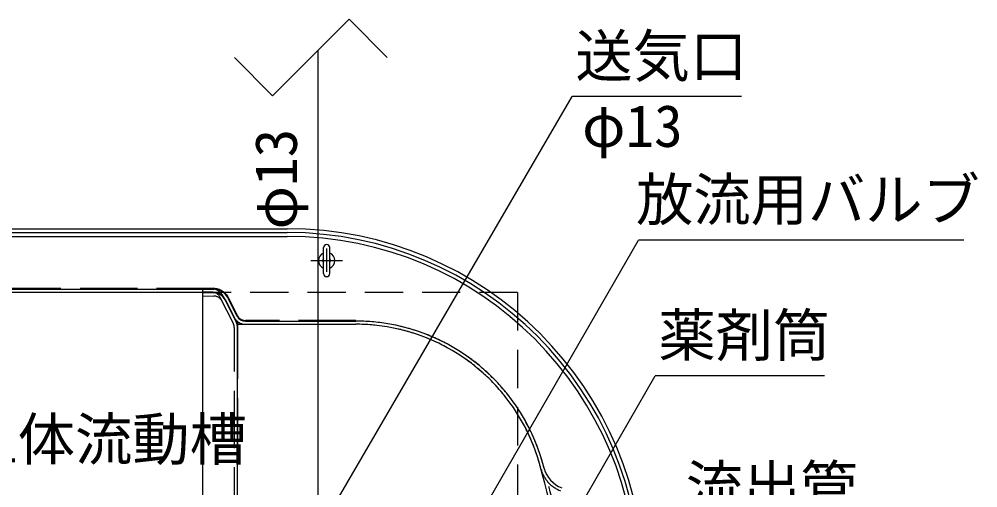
# Model space of a CAD drawing. Units: millimetres, scale not verified. Extents: x -8910 to 8910, y -6308 to 6308.
# Drawn here: x -4246 to -2740, y 1855 to 2591 of the extents above; entities that cross this region are included whole.
import ezdxf
from ezdxf.enums import TextEntityAlignment as Align

# ---------------------------------------------------------------- set-up
doc = ezdxf.new("R2010")
doc.units = ezdxf.units.MM
doc.header["$LTSCALE"] = 30
for name, pattern in [('CHAIN1', [8, 5, -1, 1, -1]), ('DASHED2', [3, 2, -1]), ('DASHED3', [4, 3, -1]), ('DOUBLE_CHAIN2', [12.8, 9, -1, 0.6, -0.6, 0.6, -1])]:
    doc.linetypes.add(name, pattern=pattern)
for name, color, linetype, lineweight in [('0-1_機器', 2, 'Continuous', 25), ('0-2_文字', 7, 'Continuous', 25), ('0-3_空気管', 3, 'Continuous', 25), ('0-C_07', 3, 'Continuous', 25)]:
    doc.layers.add(name, color=color, linetype=linetype, lineweight=lineweight)
doc.styles.add('ＭＳ ゴシック', font='')
doc.styles.get('ＭＳ ゴシック').set_extended_font_data('MS Gothic')

msp = doc.modelspace()

# ---------------------------------------------------------------- linework, layer by layer
at = {"layer": '0-1_機器', "linetype": 'DASHED2'}
msp.add_line((-3462.99, 2161.86), (-3462.99, 661.86), dxfattribs=at)
msp.add_lwpolyline([(-3462.99, 2161.86), (-5862.99, 2161.86), (-5862.99, 661.86)], dxfattribs=at)
at = {"layer": '0-2_文字', "color": 3}
for p, q in [((-3776.34, 1784.86), (-3377.24, 2469.17)), ((-3111.24, 2469.17), (-3377.24, 2469.17)), ((-3650.05, 1590.5), (-3272.84, 2243.84)), ((-2761.85, 2243.84), (-3272.84, 2243.84)), ((-3605.68, 1409.19), (-3246.74, 2030.89)), ((-2980.74, 2030.89), (-3246.74, 2030.89))]:
    msp.add_line(p, q, dxfattribs=at)
at = {"layer": '0-3_空気管'}
for p, q in [((-5593.9, 2261.86), (-3825, 2261.86)), ((-5593.9, 2255.86), (-3825, 2255.86)), ((-5593.9, 2249.86), (-3825, 2249.86)), ((-3768, 2191.61), (-3768, 2232.11)), ((-3757.99, 2191.61), (-3757.99, 2232.11)), ((-4315.63, 2166.86), (-3940.35, 2166.86)), ((-3940.35, 2161.86), (-4315.63, 2161.86)), ((-3957.99, 2167.66), (-3957.99, 656.06)), ((-3957.99, 2167.66), (-3943.04, 2167.27)), ((-3957.99, 2161.65), (-3939.99, 2161.17)), ((-3925.68, 2156.22), (-3905.1, 2115.08)), ((-3922.47, 2150.8), (-3908.52, 2122.92)), ((-3918, 2153.04), (-3904.05, 2125.15)), ((-3903, 711.86), (-3903, 2111.86)), ((-3890.63, 2116.86), (-3717.31, 2116.86)), ((-3890.63, 2111.86), (-3717.31, 2111.86))]:
    msp.add_line(p, q, dxfattribs=at)
at = {"layer": '0-3_空気管', "linetype": 'CHAIN1'}
for p, q in [((-3762.99, 2231.01), (-3762.99, 2194.02)), ((-3787.99, 2211.86), (-3738, 2211.86))]:
    msp.add_line(p, q, dxfattribs=at)
at = {"layer": '0-3_空気管', "linetype": 'DASHED3'}
for p, q in [((-3940.35, 2167.86), (-4315.63, 2167.86)), ((-3940.35, 2161.86), (-4315.63, 2161.86)), ((-3943.17, 2162.28), (-3957.99, 2162.66)), ((-3957.99, 2156.64), (-3940.12, 2156.18)), ((-3909.58, 2112.84), (-3930.15, 2153.99)), ((-3922.47, 2150.8), (-3908.52, 2122.92)), ((-3903.15, 2125.6), (-3917.1, 2153.49)), ((-3903, 2116.14), (-3903, 1917.28)), ((-3717.31, 2117.86), (-3890.63, 2117.86)), ((-3890.63, 2111.86), (-3717.31, 2111.86)), ((-3907.99, 717.58), (-3907.99, 2106.14))]:
    msp.add_line(p, q, dxfattribs=at)
at = {"layer": '0-3_空気管', "linetype": 'DOUBLE_CHAIN2'}
for p in [(-3905.1, 2115.08), (-3903, 2106.14)]:
    msp.add_line(p, (-3903, 2110.86), dxfattribs=at)
msp.add_lwpolyline([(-3908.52, 2122.92), (-3903, 2111.86), (-3890.63, 2111.86)], dxfattribs=at)
at = {"layer": '0-3_空気管'}
for centre, radius, start, end in [((-3825, 1699.86), 562, 0, 90), ((-3825, 1699.86), 556, 0, 90), ((-3825, 1699.86), 550, 0, 90), ((-3762.99, 2232.11), 5, 0, 180), ((-3762.99, 2211.86), 12.75, 113.089, 246.911), ((-3762.99, 2211.86), 6, 146.443, 213.557), ((-3762.99, 2211.86), 12.75, 293.089, 66.911), ((-3762.99, 2211.86), 6, 326.443, 33.557), ((-3762.99, 2191.61), 5, 180, 0), ((-3943.56, 2147.28), 20, 26.564, 88.5), ((-3940.35, 2141.86), 25, 26.565, 90), ((-3940.35, 2141.86), 20, 26.565, 90), ((-3940.52, 2141.18), 20, 26.564, 88.5), ((-3890.63, 2131.86), 15, 206.565, 270), ((-3890.63, 2131.86), 20, 206.565, 270), ((-3922.99, 2106.14), 20, 0, 26.564), ((-3717.31, 1811.86), 305, 15.466, 90), ((-3717.31, 1811.86), 300, 15.466, 90), ((-5163, 1411.86), 1800, 0, 15.466), ((-5163, 1411.86), 1805, 15.216, 15.466), ((-3377.85, 1897.41), 45, 195.216, 249.424)]:
    msp.add_arc(centre, radius, start, end, dxfattribs=at)
at = {"layer": '0-3_空気管', "linetype": 'DASHED3'}
for centre, radius, start, end in [((-3943.56, 2147.28), 15, 26.564, 88.5), ((-3940.35, 2141.86), 26, 26.565, 90), ((-3940.35, 2141.86), 20, 26.565, 90), ((-3940.52, 2141.18), 15, 26.564, 88.5), ((-3890.63, 2131.86), 14, 206.565, 270), ((-3922.99, 2106.14), 15, 0, 26.564), ((-3890.63, 2131.86), 20, 206.565, 270), ((-3717.31, 1811.86), 305, 15.466, 90), ((-3717.31, 1811.86), 300, 15.466, 90), ((-5163, 1411.86), 1800, 15.216, 15.466), ((-3377.85, 1897.41), 50, 195.216, 249.424), ((-5163, 1411.86), 1805, 0, 15.466)]:
    msp.add_arc(centre, radius, start, end, dxfattribs=at)
at = {"layer": '0-C_07', "color": 7}
for p, q in [((-3727.83, 2590.57), (-3847.83, 2470.57)), ((-3667.83, 2530.57), (-3727.83, 2590.57)), ((-3847.83, 2470.57), (-3907.83, 2530.57))]:
    msp.add_line(p, q, dxfattribs=at)
at = {"layer": '0-C_07', "color": 6}
msp.add_line((-3776.34, 1784.86), (-3776.34, 2542.07), dxfattribs=at)

# ---------------------------------------------------------------- texts
at = {"layer": '0-2_文字', "color": 4, "style": 'ＭＳ ゴシック'}
for s, p in [('送気口', (-3372.24, 2480.17)), ('φ13', (-3361.65, 2370.37)), ('放流用バルブ', (-3276.84, 2254.84)), ('薬剤筒', (-3241.74, 2041.89)), ('担体流動槽', (-4338.23, 1878.79)), ('流出管', (-3198.64, 1804.12))]:
    msp.add_text(s, height=65.98, dxfattribs=at).set_placement(p, align=Align.BOTTOM_LEFT)
at = {"layer": '0-3_空気管', "color": 4, "style": 'ＭＳ ゴシック'}
msp.add_text('φ13', height=65.98, rotation=90, dxfattribs=at).set_placement((-3789.92, 2260.68), align=Align.BOTTOM_LEFT)

doc.saveas('drawing.dxf')
